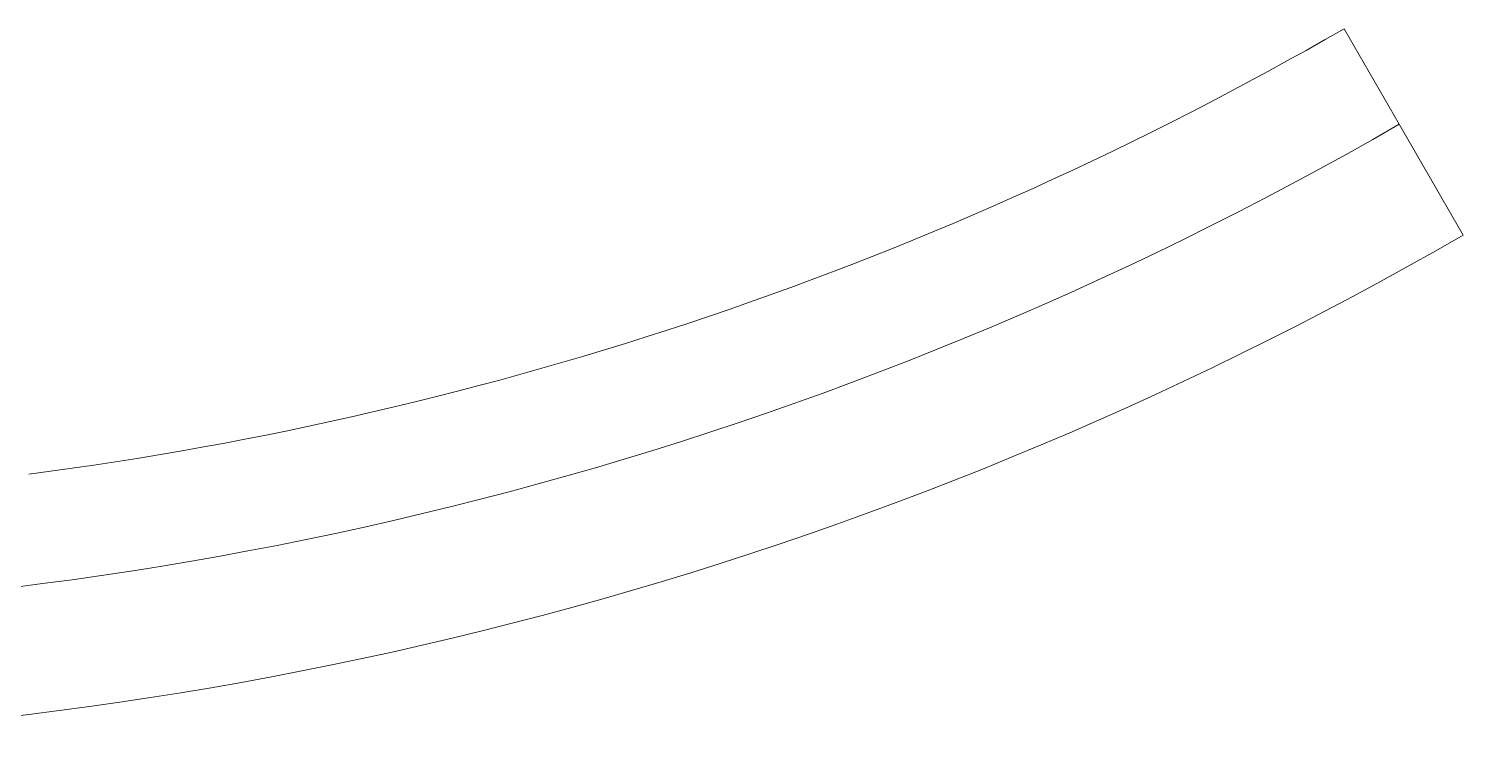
# Model space of a CAD drawing. Header units: millimetres. Extents: x -133 to 8217, y -787 to 7844.
# Drawn here: x 2176 to 3152, y 2886 to 3372 of the extents above; entities that cross this region are included whole.
import ezdxf

# ---------------------------------------------------------------- set-up
doc = ezdxf.new("R2010")
doc.units = ezdxf.units.MM
doc.header["$MEASUREMENT"] = 0
doc.layers.add('00_pen 0.10', color=140, linetype='Continuous')

msp = doc.modelspace()

# ---------------------------------------------------------------- linework, layer by layer
at = {"layer": '00_pen 0.10', "lineweight": 15}
for p in [(3070.51, 3371.69), (3151.54, 3231.34)]:
    msp.add_line(p, (3108.01, 3306.73), dxfattribs=at)
for radius, start in [(2412.94, 277.42929), (2487.94, 240), (2575, 240)]:
    msp.add_arc((1864.04, 5461.36), radius, start, 300, dxfattribs=at)

doc.saveas('drawing.dxf')
